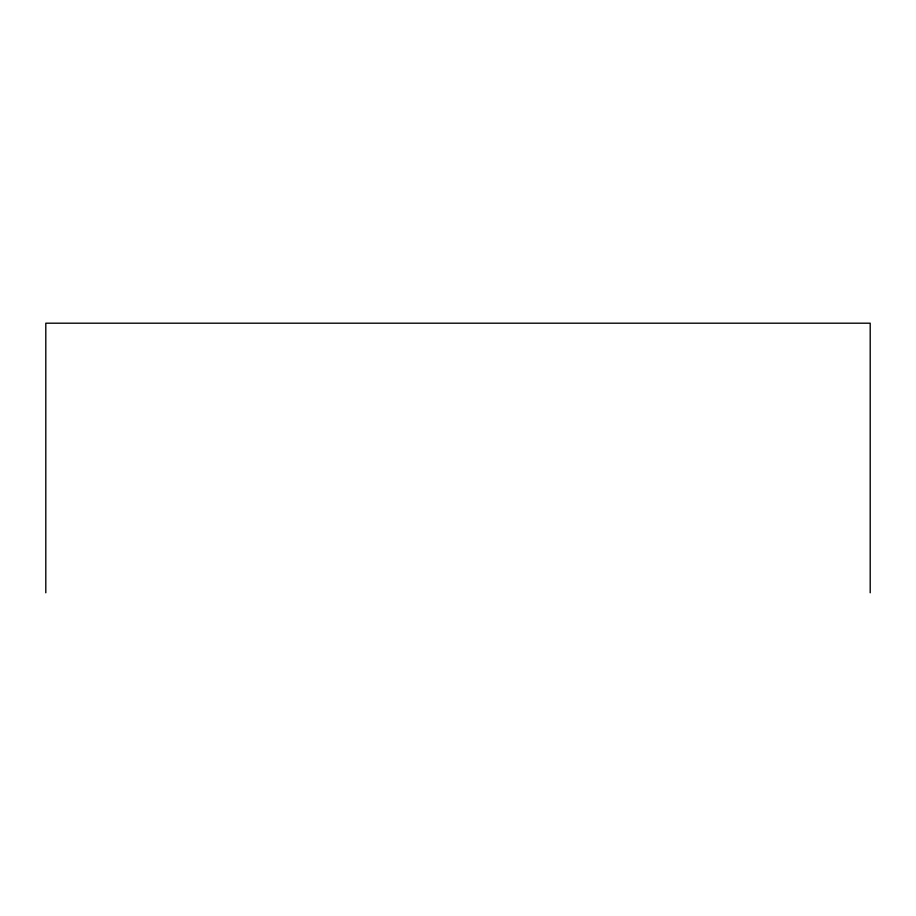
<?xml version="1.0" encoding="UTF-8"?>
<svg xmlns="http://www.w3.org/2000/svg" width="916" height="916" viewBox="0 0 916 916"><rect width="100%" height="100%" fill="white"/><g stroke="black" fill="none" stroke-linecap="round" stroke-linejoin="round"><path stroke-width="1.37" d="M870.2 592.801L870.2 323.199L45.8 323.199L45.8 592.801"/></g></svg>
